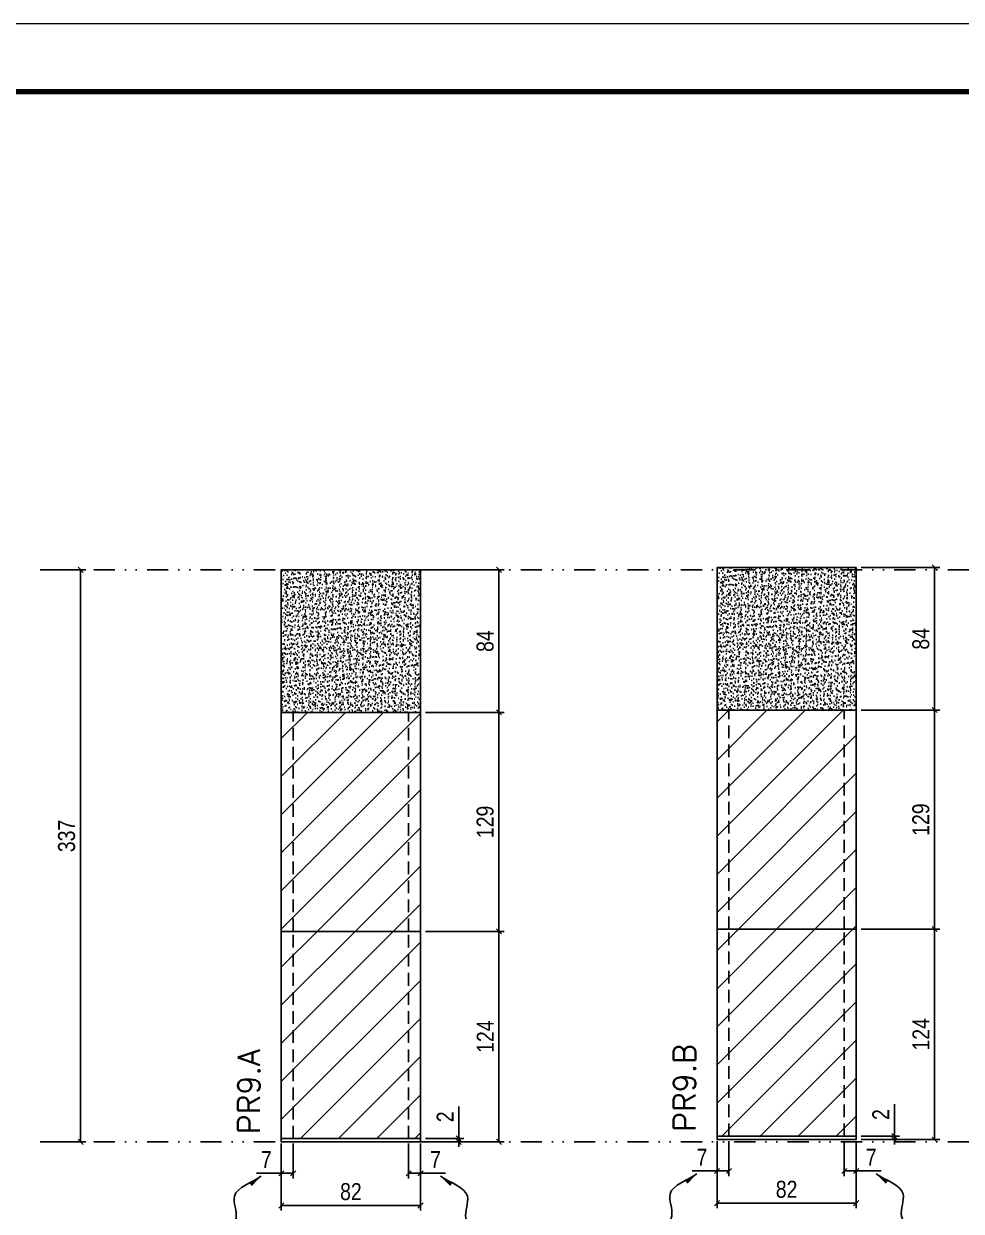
# Model space of a CAD drawing. Extents: x 2949 to 9230, y 1140 to 12527.
# Drawn here: x 8142 to 8695, y 4936 to 5635 of the extents above; entities that cross this region are included whole.
import ezdxf

# ---------------------------------------------------------------- set-up
doc = ezdxf.new("R2010")
doc.units = 0
for name, pattern in [('DASHED', [0.75, 0.5, -0.25]), ('DIVIDE2', [0.625, 0.25, -0.125, 0, -0.125, 0, -0.125]), ('HIDDEN', [0.375, 0.25, -0.125])]:
    doc.linetypes.add(name, pattern=pattern)
for name, color, linetype in [('COTA', 241, 'Continuous'), ('cotas', 4, 'Continuous'), ('Nível', 160, 'Continuous'), ('Painéis', 200, 'Continuous'), ('Sarrafo de Pressão', 42, 'HIDDEN')]:
    doc.layers.add(name, color=color, linetype=linetype)
for name, color, linetype, lineweight in [('Folhas', 255, 'Continuous', 9), ('Hachura', 251, 'Continuous', 9), ('SARRAFO DE PRESSAO', 251, 'DASHED', 9), ('Texto Seção', 7, 'Continuous', 15)]:
    doc.layers.add(name, color=color, linetype=linetype, lineweight=lineweight)
doc.styles.add('COTA TECNICA', font='techl___.ttf', dxfattribs={"height": 10})
doc.styles.add('COTA TECNICA-50', font='techl___.ttf', dxfattribs={"height": 10})
doc.styles.add('REGUA-120', font='ROMANS.shx', dxfattribs={"height": 15})
doc.styles.get("Standard").update_dxf_attribs({"font": 'arial.ttf'})
doc.dimstyles.new('COTA PAINEL-50', dxfattribs={"dimtxt": 10, "dimasz": 3, "dimexe": 3, "dimexo": 3, "dimgap": 3, "dimtad": 1, "dimdec": 1, "dimzin": 12, "dimdsep": 46, "dimtxsty": 'COTA TECNICA-50', "dimblk1": 'OBLIQUE', "dimblk2": 'OBLIQUE', "dimsah": 1, "dimcen": 0.9, "dimclrd": 4, "dimclre": 4, "dimclrt": 240, "dimadec": 1, "dimazin": 3, "dimtfac": 1, "dimtdec": 1, "dimtmove": 0, "dimatfit": 3, "dimfxl": 1, "dimtolj": 1, "dimtzin": 12, "dimarcsym": 0})
doc.dimstyles.new('PAINEL', dxfattribs={"dimtxt": 10, "dimasz": 3, "dimexe": 3, "dimexo": 3, "dimgap": 3, "dimtad": 1, "dimdec": 1, "dimzin": 12, "dimdsep": 46, "dimtxsty": 'COTA TECNICA', "dimblk1": 'OBLIQUE', "dimblk2": 'OBLIQUE', "dimsah": 1, "dimcen": 0.9, "dimclrd": 4, "dimclre": 4, "dimclrt": 240, "dimadec": 1, "dimazin": 3, "dimtfac": 1, "dimtdec": 1, "dimtmove": 0, "dimatfit": 3, "dimfxl": 1, "dimtolj": 1, "dimtzin": 12, "dimarcsym": 0})
doc.dimstyles.get("Standard").update_dxf_attribs({"dimtxt": 0.18, "dimasz": 0.18, "dimexe": 0.18, "dimexo": 0.0625, "dimgap": 0.09, "dimtad": 0, "dimtih": 1, "dimtoh": 1, "dimdec": 4, "dimzin": 0, "dimdsep": 46, "dimtxsty": 'Standard', "dimcen": 0.09, "dimadec": 0, "dimazin": 0, "dimtfac": 1, "dimtdec": 4, "dimtofl": 0, "dimtmove": 0, "dimatfit": 3, "dimfxl": 1, "dimtolj": 1, "dimtzin": 0, "dimarcsym": 0})
pattern_1 = [(45, (-126071.967, -22713.47), (-11.2253202, 11.2253202), [])]

# ---------------------------------------------------------------- blocks, each defined once
blk = doc.blocks.new('9999999999')
at = {"layer": 'Folhas'}
blk.add_lwpolyline([(98138.98, 34190.21), (99623.98, 34190.21), (99623.98, 35240.21), (98138.98, 35240.21)], close=True, dxfattribs=at)
at = {"layer": 'Folhas', "color": 30, "const_width": 3}
blk.add_lwpolyline([(98213.98, 34230.21), (99583.98, 34230.21), (99583.98, 35200.21), (98213.98, 35200.21)], close=True, dxfattribs=at)
blk = doc.blocks.new('_Oblique')
at = {"color": 0, "linetype": 'ByBlock', "lineweight": -2}
blk.add_line((-0.5, -0.5), (0.5, 0.5), dxfattribs=at)
blk = doc.blocks.new('*D1951')
at = {"layer": 'cotas', "color": 4, "linetype": 'ByBlock', "lineweight": -2, "transparency": 16777216}
for p, q in [((8155.19, 5313.57), (8178.91, 5313.57)), ((8175.91, 5313.57), (8175.91, 4976.57)), ((8155.19, 4976.57), (8178.91, 4976.57))]:
    blk.add_line(p, q, dxfattribs=at)
at = {"layer": 'Defpoints', "color": 0, "linetype": 'ByBlock', "transparency": 16777216}
for p in [(8152.19, 5313.57), (8152.19, 4976.57), (8175.91, 4976.57)]:
    blk.add_point(p, dxfattribs=at)
at = {"layer": 'cotas', "color": 4, "linetype": 'ByBlock', "lineweight": -2, "transparency": 16777216, "xscale": 3, "yscale": 3, "zscale": 3}
for p, rotation in [((8175.91, 5313.57), 90), ((8175.91, 4976.57), 270)]:
    blk.add_blockref('_Oblique', p, dxfattribs=dict(at, rotation=rotation))
at = {"layer": 'cotas', "color": 240, "linetype": 'ByBlock', "transparency": 16777216, "insert": (8167.69, 5156.8), "char_height": 10, "attachment_point": 5, "rotation": 90, "style": 'COTA TECNICA'}
blk.add_mtext('\\A1;337', dxfattribs=at)
blk = doc.blocks.new('*D1506')
at = {"layer": 'COTA', "color": 4, "lineweight": -2, "transparency": 16777216}
for p, q in [((8294.2, 4975.57), (8294.2, 4936.11)), ((8376.2, 4975.57), (8376.2, 4936.11)), ((8294.2, 4939.11), (8376.2, 4939.11))]:
    blk.add_line(p, q, dxfattribs=at)
at = {"layer": 'Defpoints', "color": 0, "transparency": 16777216}
for p in [(8294.2, 4978.57), (8376.2, 4978.57), (8376.2, 4939.11)]:
    blk.add_point(p, dxfattribs=at)
at = {"layer": 'COTA', "color": 4, "lineweight": -2, "transparency": 16777216, "xscale": 3, "yscale": 3, "zscale": 3, "rotation": 180}
blk.add_blockref('_Oblique', (8294.2, 4939.11), dxfattribs=at)
at = {"layer": 'COTA', "color": 4, "lineweight": -2, "transparency": 16777216, "xscale": 3, "yscale": 3, "zscale": 3}
blk.add_blockref('_Oblique', (8376.2, 4939.11), dxfattribs=at)
at = {"layer": 'COTA', "color": 240, "transparency": 16777216, "insert": (8335.2, 4947.21), "char_height": 10, "attachment_point": 5, "style": 'COTA TECNICA'}
blk.add_mtext('\\A1;82', dxfattribs=at)
blk = doc.blocks.new('*D1507')
at = {"layer": 'COTA', "color": 4, "lineweight": -2, "transparency": 16777216}
for p, q in [((8301.2, 4975.57), (8301.2, 4955.06)), ((8294.2, 4973.57), (8294.2, 4955.06)), ((8294.2, 4958.06), (8279.47, 4958.06)), ((8301.2, 4958.06), (8294.2, 4958.06))]:
    blk.add_line(p, q, dxfattribs=at)
at = {"layer": 'Defpoints', "color": 0, "transparency": 16777216}
for p in [(8294.2, 4976.57), (8301.2, 4978.57), (8294.2, 4958.06)]:
    blk.add_point(p, dxfattribs=at)
at = {"layer": 'COTA', "color": 4, "lineweight": -2, "transparency": 16777216, "xscale": 3, "yscale": 3, "zscale": 3, "rotation": 180}
blk.add_blockref('_Oblique', (8294.2, 4958.06), dxfattribs=at)
at = {"layer": 'COTA', "color": 4, "lineweight": -2, "transparency": 16777216, "xscale": 3, "yscale": 3, "zscale": 3}
blk.add_blockref('_Oblique', (8301.2, 4958.06), dxfattribs=at)
at = {"layer": 'COTA', "color": 240, "transparency": 16777216, "insert": (8285.34, 4966.13), "char_height": 10, "attachment_point": 5, "style": 'COTA TECNICA-50'}
blk.add_mtext('\\A1;7', dxfattribs=at)
blk = doc.blocks.new('*D1508')
at = {"layer": 'COTA', "color": 4, "lineweight": -2, "transparency": 16777216}
for p, q in [((8369.2, 4975.57), (8369.2, 4955.06)), ((8376.2, 4973.57), (8376.2, 4955.06)), ((8369.2, 4958.06), (8376.2, 4958.06)), ((8376.2, 4958.06), (8390.93, 4958.06))]:
    blk.add_line(p, q, dxfattribs=at)
at = {"layer": 'Defpoints', "color": 0, "transparency": 16777216}
for p in [(8369.2, 4978.57), (8376.2, 4976.57), (8376.2, 4958.06)]:
    blk.add_point(p, dxfattribs=at)
at = {"layer": 'COTA', "color": 4, "lineweight": -2, "transparency": 16777216, "xscale": 3, "yscale": 3, "zscale": 3, "rotation": 180}
blk.add_blockref('_Oblique', (8369.2, 4958.06), dxfattribs=at)
at = {"layer": 'COTA', "color": 4, "lineweight": -2, "transparency": 16777216, "xscale": 3, "yscale": 3, "zscale": 3}
blk.add_blockref('_Oblique', (8376.2, 4958.06), dxfattribs=at)
at = {"layer": 'COTA', "color": 240, "transparency": 16777216, "insert": (8385.07, 4966.13), "char_height": 10, "attachment_point": 5, "style": 'COTA TECNICA-50'}
blk.add_mtext('\\A1;7', dxfattribs=at)
blk = doc.blocks.new('*D1509')
at = {"layer": 'COTA', "color": 4, "lineweight": -2, "transparency": 16777216}
for p, q in [((8379.2, 5100.57), (8425.44, 5100.57)), ((8422.44, 4976.57), (8422.44, 5100.57)), ((8379.2, 4976.57), (8425.44, 4976.57))]:
    blk.add_line(p, q, dxfattribs=at)
at = {"layer": 'Defpoints', "color": 0, "transparency": 16777216}
for p in [(8376.2, 5100.57), (8422.44, 5100.57), (8376.2, 4976.57)]:
    blk.add_point(p, dxfattribs=at)
at = {"layer": 'COTA', "color": 4, "lineweight": -2, "transparency": 16777216, "xscale": 3, "yscale": 3, "zscale": 3}
for p, rotation in [((8422.44, 5100.57), 90), ((8422.44, 4976.57), 270)]:
    blk.add_blockref('_Oblique', p, dxfattribs=dict(at, rotation=rotation))
at = {"layer": 'COTA', "color": 240, "transparency": 16777216, "insert": (8414.37, 5038.57), "char_height": 10, "attachment_point": 5, "rotation": 90, "style": 'COTA TECNICA-50'}
blk.add_mtext('\\A1;124', dxfattribs=at)
blk = doc.blocks.new('*D1510')
at = {"layer": 'COTA', "color": 4, "lineweight": -2, "transparency": 16777216}
for p, q in [((8398.73, 4978.57), (8398.73, 4997.37)), ((8379.2, 4978.57), (8401.73, 4978.57)), ((8379.2, 4976.57), (8401.73, 4976.57)), ((8398.73, 4976.57), (8398.73, 4978.57)), ((8398.73, 4976.57), (8398.73, 4973.57))]:
    blk.add_line(p, q, dxfattribs=at)
at = {"layer": 'Defpoints', "color": 0, "transparency": 16777216}
for p in [(8376.2, 4978.57), (8376.2, 4976.57), (8398.73, 4976.57)]:
    blk.add_point(p, dxfattribs=at)
at = {"layer": 'COTA', "color": 4, "lineweight": -2, "transparency": 16777216, "xscale": 3, "yscale": 3, "zscale": 3}
for p, rotation in [((8398.73, 4978.57), 270), ((8398.73, 4976.57), 90)]:
    blk.add_blockref('_Oblique', p, dxfattribs=dict(at, rotation=rotation))
at = {"layer": 'COTA', "color": 240, "transparency": 16777216, "insert": (8390.73, 4991.31), "char_height": 10, "attachment_point": 5, "rotation": 90, "style": 'COTA TECNICA-50'}
blk.add_mtext('\\A1;2', dxfattribs=at)
blk = doc.blocks.new('*D1511')
at = {"layer": 'COTA', "color": 4, "linetype": 'ByBlock', "lineweight": -2, "transparency": 16777216}
for p, q in [((8379.2, 5229.57), (8425.44, 5229.57)), ((8422.44, 5229.57), (8422.44, 5100.57)), ((8379.2, 5100.57), (8425.44, 5100.57))]:
    blk.add_line(p, q, dxfattribs=at)
at = {"layer": 'Defpoints', "color": 0, "linetype": 'ByBlock', "transparency": 16777216}
for p in [(8376.2, 5229.57), (8376.2, 5100.57), (8422.44, 5100.57)]:
    blk.add_point(p, dxfattribs=at)
at = {"layer": 'COTA', "color": 4, "linetype": 'ByBlock', "lineweight": -2, "transparency": 16777216, "xscale": 3, "yscale": 3, "zscale": 3}
for p, rotation in [((8422.44, 5229.57), 90), ((8422.44, 5100.57), 270)]:
    blk.add_blockref('_Oblique', p, dxfattribs=dict(at, rotation=rotation))
at = {"layer": 'COTA', "color": 240, "linetype": 'ByBlock', "transparency": 16777216, "insert": (8414.35, 5165.07), "char_height": 10, "attachment_point": 5, "rotation": 90, "style": 'COTA TECNICA'}
blk.add_mtext('\\A1;129', dxfattribs=at)
blk = doc.blocks.new('*D2102')
at = {"layer": 'COTA', "color": 4, "linetype": 'ByBlock', "lineweight": -2, "transparency": 16777216}
for p, q in [((8379.2, 5313.57), (8425.44, 5313.57)), ((8422.44, 5313.57), (8422.44, 5229.57)), ((8379.2, 5229.57), (8425.44, 5229.57))]:
    blk.add_line(p, q, dxfattribs=at)
at = {"layer": 'Defpoints', "color": 0, "linetype": 'ByBlock', "transparency": 16777216}
for p in [(8376.2, 5313.57), (8376.2, 5229.57), (8422.44, 5229.57)]:
    blk.add_point(p, dxfattribs=at)
at = {"layer": 'COTA', "color": 4, "linetype": 'ByBlock', "lineweight": -2, "transparency": 16777216, "xscale": 3, "yscale": 3, "zscale": 3}
for p, rotation in [((8422.44, 5313.57), 90), ((8422.44, 5229.57), 270)]:
    blk.add_blockref('_Oblique', p, dxfattribs=dict(at, rotation=rotation))
at = {"layer": 'COTA', "color": 240, "linetype": 'ByBlock', "transparency": 16777216, "insert": (8414.35, 5271.57), "char_height": 10, "attachment_point": 5, "rotation": 90, "style": 'COTA TECNICA'}
blk.add_mtext('\\A1;84', dxfattribs=at)
blk = doc.blocks.new('*D1512')
at = {"layer": 'COTA', "color": 4, "lineweight": -2, "transparency": 16777216}
for p, q in [((8550.92, 4976.93), (8550.92, 4937.47)), ((8632.92, 4976.93), (8632.92, 4937.47)), ((8550.92, 4940.47), (8632.92, 4940.47))]:
    blk.add_line(p, q, dxfattribs=at)
at = {"layer": 'Defpoints', "color": 0, "transparency": 16777216}
for p in [(8550.92, 4979.93), (8632.92, 4979.93), (8632.92, 4940.47)]:
    blk.add_point(p, dxfattribs=at)
at = {"layer": 'COTA', "color": 4, "lineweight": -2, "transparency": 16777216, "xscale": 3, "yscale": 3, "zscale": 3, "rotation": 180}
blk.add_blockref('_Oblique', (8550.92, 4940.47), dxfattribs=at)
at = {"layer": 'COTA', "color": 4, "lineweight": -2, "transparency": 16777216, "xscale": 3, "yscale": 3, "zscale": 3}
blk.add_blockref('_Oblique', (8632.92, 4940.47), dxfattribs=at)
at = {"layer": 'COTA', "color": 240, "transparency": 16777216, "insert": (8591.92, 4948.57), "char_height": 10, "attachment_point": 5, "style": 'COTA TECNICA'}
blk.add_mtext('\\A1;82', dxfattribs=at)
blk = doc.blocks.new('*D1513')
at = {"layer": 'COTA', "color": 4, "lineweight": -2, "transparency": 16777216}
for p, q in [((8550.92, 4974.93), (8550.92, 4956.42)), ((8557.92, 4976.93), (8557.92, 4956.42)), ((8550.92, 4959.42), (8536.19, 4959.42)), ((8557.92, 4959.42), (8550.92, 4959.42))]:
    blk.add_line(p, q, dxfattribs=at)
at = {"layer": 'Defpoints', "color": 0, "transparency": 16777216}
for p in [(8550.92, 4977.93), (8557.92, 4979.93), (8550.92, 4959.42)]:
    blk.add_point(p, dxfattribs=at)
at = {"layer": 'COTA', "color": 4, "lineweight": -2, "transparency": 16777216, "xscale": 3, "yscale": 3, "zscale": 3, "rotation": 180}
blk.add_blockref('_Oblique', (8550.92, 4959.42), dxfattribs=at)
at = {"layer": 'COTA', "color": 4, "lineweight": -2, "transparency": 16777216, "xscale": 3, "yscale": 3, "zscale": 3}
blk.add_blockref('_Oblique', (8557.92, 4959.42), dxfattribs=at)
at = {"layer": 'COTA', "color": 240, "transparency": 16777216, "insert": (8542.05, 4967.49), "char_height": 10, "attachment_point": 5, "style": 'COTA TECNICA-50'}
blk.add_mtext('\\A1;7', dxfattribs=at)
blk = doc.blocks.new('*D1514')
at = {"layer": 'COTA', "color": 4, "lineweight": -2, "transparency": 16777216}
for p, q in [((8625.92, 4976.93), (8625.92, 4956.42)), ((8632.92, 4974.93), (8632.92, 4956.42)), ((8625.92, 4959.42), (8632.92, 4959.42)), ((8632.92, 4959.42), (8647.65, 4959.42))]:
    blk.add_line(p, q, dxfattribs=at)
at = {"layer": 'Defpoints', "color": 0, "transparency": 16777216}
for p in [(8625.92, 4979.93), (8632.92, 4977.93), (8632.92, 4959.42)]:
    blk.add_point(p, dxfattribs=at)
at = {"layer": 'COTA', "color": 4, "lineweight": -2, "transparency": 16777216, "xscale": 3, "yscale": 3, "zscale": 3, "rotation": 180}
blk.add_blockref('_Oblique', (8625.92, 4959.42), dxfattribs=at)
at = {"layer": 'COTA', "color": 4, "lineweight": -2, "transparency": 16777216, "xscale": 3, "yscale": 3, "zscale": 3}
blk.add_blockref('_Oblique', (8632.92, 4959.42), dxfattribs=at)
at = {"layer": 'COTA', "color": 240, "transparency": 16777216, "insert": (8641.78, 4967.49), "char_height": 10, "attachment_point": 5, "style": 'COTA TECNICA-50'}
blk.add_mtext('\\A1;7', dxfattribs=at)
blk = doc.blocks.new('*D1515')
at = {"layer": 'COTA', "color": 4, "lineweight": -2, "transparency": 16777216}
for p, q in [((8635.92, 5101.93), (8682.16, 5101.93)), ((8679.16, 4977.93), (8679.16, 5101.93)), ((8635.92, 4977.93), (8682.16, 4977.93))]:
    blk.add_line(p, q, dxfattribs=at)
at = {"layer": 'Defpoints', "color": 0, "transparency": 16777216}
for p in [(8632.92, 5101.93), (8679.16, 5101.93), (8632.92, 4977.93)]:
    blk.add_point(p, dxfattribs=at)
at = {"layer": 'COTA', "color": 4, "lineweight": -2, "transparency": 16777216, "xscale": 3, "yscale": 3, "zscale": 3}
for p, rotation in [((8679.16, 5101.93), 90), ((8679.16, 4977.93), 270)]:
    blk.add_blockref('_Oblique', p, dxfattribs=dict(at, rotation=rotation))
at = {"layer": 'COTA', "color": 240, "transparency": 16777216, "insert": (8671.08, 5039.93), "char_height": 10, "attachment_point": 5, "rotation": 90, "style": 'COTA TECNICA-50'}
blk.add_mtext('\\A1;124', dxfattribs=at)
blk = doc.blocks.new('*D1516')
at = {"layer": 'COTA', "color": 4, "lineweight": -2, "transparency": 16777216}
for p, q in [((8655.44, 4979.93), (8655.44, 4998.73)), ((8635.92, 4979.93), (8658.44, 4979.93)), ((8635.92, 4977.93), (8658.44, 4977.93)), ((8655.44, 4977.93), (8655.44, 4979.93)), ((8655.44, 4977.93), (8655.44, 4974.93))]:
    blk.add_line(p, q, dxfattribs=at)
at = {"layer": 'Defpoints', "color": 0, "transparency": 16777216}
for p in [(8632.92, 4979.93), (8632.92, 4977.93), (8655.44, 4977.93)]:
    blk.add_point(p, dxfattribs=at)
at = {"layer": 'COTA', "color": 4, "lineweight": -2, "transparency": 16777216, "xscale": 3, "yscale": 3, "zscale": 3}
for p, rotation in [((8655.44, 4979.93), 270), ((8655.44, 4977.93), 90)]:
    blk.add_blockref('_Oblique', p, dxfattribs=dict(at, rotation=rotation))
at = {"layer": 'COTA', "color": 240, "transparency": 16777216, "insert": (8647.44, 4992.67), "char_height": 10, "attachment_point": 5, "rotation": 90, "style": 'COTA TECNICA-50'}
blk.add_mtext('\\A1;2', dxfattribs=at)
blk = doc.blocks.new('*D1517')
at = {"layer": 'COTA', "color": 4, "linetype": 'ByBlock', "lineweight": -2, "transparency": 16777216}
for p, q in [((8635.92, 5230.93), (8682.16, 5230.93)), ((8679.16, 5230.93), (8679.16, 5101.93)), ((8635.92, 5101.93), (8682.16, 5101.93))]:
    blk.add_line(p, q, dxfattribs=at)
at = {"layer": 'Defpoints', "color": 0, "linetype": 'ByBlock', "transparency": 16777216}
for p in [(8632.92, 5230.93), (8632.92, 5101.93), (8679.16, 5101.93)]:
    blk.add_point(p, dxfattribs=at)
at = {"layer": 'COTA', "color": 4, "linetype": 'ByBlock', "lineweight": -2, "transparency": 16777216, "xscale": 3, "yscale": 3, "zscale": 3}
for p, rotation in [((8679.16, 5230.93), 90), ((8679.16, 5101.93), 270)]:
    blk.add_blockref('_Oblique', p, dxfattribs=dict(at, rotation=rotation))
at = {"layer": 'COTA', "color": 240, "linetype": 'ByBlock', "transparency": 16777216, "insert": (8671.07, 5166.43), "char_height": 10, "attachment_point": 5, "rotation": 90, "style": 'COTA TECNICA'}
blk.add_mtext('\\A1;129', dxfattribs=at)
blk = doc.blocks.new('*D2103')
at = {"layer": 'COTA', "color": 4, "linetype": 'ByBlock', "lineweight": -2, "transparency": 16777216}
for p, q in [((8635.92, 5314.93), (8682.16, 5314.93)), ((8679.16, 5314.93), (8679.16, 5230.93)), ((8635.92, 5230.93), (8682.16, 5230.93))]:
    blk.add_line(p, q, dxfattribs=at)
at = {"layer": 'Defpoints', "color": 0, "linetype": 'ByBlock', "transparency": 16777216}
for p in [(8632.92, 5314.93), (8632.92, 5230.93), (8679.16, 5230.93)]:
    blk.add_point(p, dxfattribs=at)
at = {"layer": 'COTA', "color": 4, "linetype": 'ByBlock', "lineweight": -2, "transparency": 16777216, "xscale": 3, "yscale": 3, "zscale": 3}
for p, rotation in [((8679.16, 5314.93), 90), ((8679.16, 5230.93), 270)]:
    blk.add_blockref('_Oblique', p, dxfattribs=dict(at, rotation=rotation))
at = {"layer": 'COTA', "color": 240, "linetype": 'ByBlock', "transparency": 16777216, "insert": (8671.06, 5272.93), "char_height": 10, "attachment_point": 5, "rotation": 90, "style": 'COTA TECNICA'}
blk.add_mtext('\\A1;84', dxfattribs=at)

msp = doc.modelspace()

# ---------------------------------------------------------------- hatches: boundary and pattern name
at = {"layer": 'COTA', "linetype": 'ByBlock'}
h = msp.add_hatch(dxfattribs=at)
h.set_pattern_fill('AR-CONC', color=256, scale=0.03)
h.set_pattern_definition([(50, (-126071.9665, -22753.4705), (5.46554007, -0.47817257), [0.5715, -6.2865]), (355, (-126071.9665, -22753.4705), (-1.05730264, 5.73170536), [0.4572, -5.02921753]), (100.4514447, (-126071.511, -22753.5104), (4.40823741, 5.25353256), [0.48570026, -5.34270734]), (46.1842, (-126071.9665, -22751.9465), (8.13237123, -1.26126984), [0.85725, -9.42975]), (96.6355576, (-126071.289, -22752.052), (7.122124, 7.42278374), [0.7285507, -8.01406824]), (351.184151, (-126071.9665, -22751.9465), (7.122124, 7.42278374), [0.685799, -7.54379196]), (21, (-126071.2045, -22752.3275), (4.54843174, -3.06795595), [0.5715, -6.2865]), (326, (-126071.2045, -22752.3275), (1.85406085, 5.52563898), [0.4572, -5.0292]), (71.451445, (-126070.8255, -22752.583), (6.40249258, 2.45768307), [0.48570026, -5.34269813]), (37.5, (-126071.9665, -22753.4705), (0.092658098, 2.536651166), [0, -4.96824, 0, -5.1054, 0, -5.04825]), (7.5, (-126071.9665, -22753.4705), (2.004589875, 3.005417245), [0, -2.91084, 0, -4.85394, 0, -1.92405]), (327.5, (-126073.6658, -22753.4705), (4.067717855, -0.17186232), [0, -1.905, 0, -5.9436, 0, -7.8867]), (317.5, (-126074.4278, -22753.4705), (4.44387544, 0.76279473), [0, -2.4765, 0, -3.94716, 0, -5.6007])])
h.paths.add_polyline_path([(8376.2, 5313.57), (8294.2, 5313.57), (8294.2, 5229.57), (8376.2, 5229.57)])
h = msp.add_hatch(dxfattribs=at)
h.set_pattern_fill('AR-CONC', color=256, scale=0.03)
h.set_pattern_definition([(50, (-125815.2513, -22752.1116), (5.46554007, -0.47817257), [0.5715, -6.2865]), (355, (-125815.251, -22752.1116), (-1.05730264, 5.73170536), [0.4572, -5.02921753]), (100.4514447, (-125814.796, -22752.1515), (4.40823741, 5.25353256), [0.48570026, -5.34270734]), (46.1842, (-125815.251, -22750.5876), (8.13237123, -1.26126984), [0.85725, -9.42975]), (96.6355576, (-125814.5736, -22750.693), (7.122124, 7.42278374), [0.7285507, -8.01406824]), (351.184151, (-125815.251, -22750.588), (7.122124, 7.42278374), [0.685799, -7.54379196]), (21, (-125814.4893, -22750.9686), (4.54843174, -3.06795595), [0.5715, -6.2865]), (326, (-125814.489, -22750.9686), (1.85406085, 5.52563898), [0.4572, -5.0292]), (71.451445, (-125814.11, -22751.2243), (6.40249258, 2.45768307), [0.48570026, -5.34269813]), (37.5, (-125815.2513, -22752.1116), (0.092658098, 2.536651166), [0, -4.96824, 0, -5.1054, 0, -5.04825]), (7.5, (-125815.2513, -22752.1116), (2.004589875, 3.005417245), [0, -2.91084, 0, -4.85394, 0, -1.92405]), (327.5, (-125816.9505, -22752.1116), (4.067717855, -0.17186232), [0, -1.905, 0, -5.9436, 0, -7.8867]), (317.5, (-125817.7125, -22752.1116), (4.44387544, 0.76279473), [0, -2.4765, 0, -3.94716, 0, -5.6007])])
h.paths.add_polyline_path([(8632.92, 5314.93), (8550.92, 5314.93), (8550.92, 5230.93), (8632.92, 5230.93)])
at = {"layer": 'Hachura', "linetype": 'ByBlock'}
h = msp.add_hatch(dxfattribs=at)
h.set_pattern_fill('ANSI31', color=256, scale=5)
h.set_pattern_definition(pattern_1)
h.paths.add_polyline_path([(8376.2, 5229.57), (8294.2, 5229.57), (8294.2, 5100.57), (8376.2, 5100.57)])
h = msp.add_hatch(dxfattribs=at)
h.set_pattern_fill('ANSI31', color=256, scale=5)
h.set_pattern_definition(pattern_1)
h.paths.add_polyline_path([(8632.92, 5230.93), (8550.92, 5230.93), (8550.92, 5101.93), (8632.92, 5101.93)])
h = msp.add_hatch(dxfattribs=at)
h.set_pattern_fill('ANSI31', color=256, scale=5)
h.set_pattern_definition(pattern_1)
h.paths.add_polyline_path([(8376.2, 5100.57), (8294.2, 5100.57), (8294.2, 4978.57), (8376.2, 4978.57)])
h = msp.add_hatch(dxfattribs=at)
h.set_pattern_fill('ANSI31', color=256, scale=5)
h.set_pattern_definition(pattern_1)
h.paths.add_polyline_path([(8632.92, 5101.93), (8550.92, 5101.93), (8550.92, 4979.93), (8632.92, 4979.93)])

# ---------------------------------------------------------------- linework, layer by layer
at = {"layer": 'COTA', "linetype": 'ByBlock'}
for points in [[(8294.2, 5229.57), (8376.2, 5229.57), (8376.2, 5313.57), (8294.2, 5313.57)], [(8550.92, 5230.93), (8632.92, 5230.93), (8632.92, 5314.93), (8550.92, 5314.93)]]:
    msp.add_lwpolyline(points, close=True, dxfattribs=at)
at = {"layer": 'Nível', "color": 4, "linetype": 'DIVIDE2', "ltscale": 50}
for p, q in [((8152.19, 5313.57), (9162.53, 5313.57)), ((8152.19, 4976.57), (9162.53, 4976.57))]:
    msp.add_line(p, q, dxfattribs=at)
at = {"layer": 'Painéis'}
for points in [[(8294.2, 5100.57), (8376.2, 5100.57), (8376.2, 5229.57), (8294.2, 5229.57)], [(8550.92, 5101.93), (8632.92, 5101.93), (8632.92, 5230.93), (8550.92, 5230.93)], [(8294.2, 4978.57), (8376.2, 4978.57), (8376.2, 5100.57), (8294.2, 5100.57)], [(8550.92, 4979.93), (8632.92, 4979.93), (8632.92, 5101.93), (8550.92, 5101.93)], [(8294.2, 4978.57), (8376.2, 4978.57), (8376.2, 4976.57), (8294.2, 4976.57)], [(8550.92, 4979.93), (8632.92, 4979.93), (8632.92, 4977.93), (8550.92, 4977.93)]]:
    msp.add_lwpolyline(points, close=True, dxfattribs=at)
at = {"layer": 'Sarrafo de Pressão', "ltscale": 30}
for p, q in [((8301.2, 5100.57), (8301.2, 5229.57)), ((8369.2, 5100.57), (8369.2, 5229.57)), ((8557.92, 5101.93), (8557.92, 5230.93)), ((8625.92, 5101.93), (8625.92, 5230.93)), ((8301.2, 4978.57), (8301.2, 5100.57)), ((8369.2, 4978.57), (8369.2, 5100.57)), ((8557.92, 4979.93), (8557.92, 5101.93)), ((8625.92, 4979.93), (8625.92, 5101.93))]:
    msp.add_line(p, q, dxfattribs=at)

# ---------------------------------------------------------------- block references
at = {"layer": 'SARRAFO DE PRESSAO', "color": 6, "linetype": 'ByBlock'}
msp.add_blockref('9999999999', (-90421.44, -29604.92), dxfattribs=at)

# ---------------------------------------------------------------- texts
at = {"layer": 'Texto Seção', "style": 'REGUA-120'}
for s, p in [('PR9.A', (8281.58, 4981.08)), ('PR9.B', (8538.3, 4982.44))]:
    msp.add_text(s, height=13, rotation=90, dxfattribs=at).set_placement(p)

# ---------------------------------------------------------------- dimensions: what is measured, and where the dimension line sits
at = {"layer": 'COTA', "linetype": 'ByBlock'}
for base, p1, p2, picture, middle in [((8422.44, 5229.57), (8376.2, 5313.57), (8376.2, 5229.57), '*D2102', (8414.35, 5271.57)), ((8679.16, 5230.93), (8632.92, 5314.93), (8632.92, 5230.93), '*D2103', (8671.06, 5272.93)), ((8422.44, 5100.57), (8376.2, 5229.57), (8376.2, 5100.57), '*D1511', (8414.35, 5165.07)), ((8679.16, 5101.93), (8632.92, 5230.93), (8632.92, 5101.93), '*D1517', (8671.07, 5166.43))]:
    dim = msp.add_linear_dim(base=base, p1=p1, p2=p2, angle=90, dimstyle='PAINEL', dxfattribs=at)
    dim.commit()
    dim.dimension.update_dxf_attribs({"geometry": picture, "text_midpoint": middle})
at = {"layer": 'COTA'}
for base, p1, p2, angle, picture, middle in [((8422.44, 5100.57), (8376.2, 4976.57), (8376.2, 5100.57), 90, '*D1509', (8414.37, 5038.57)), ((8679.16, 5101.93), (8632.92, 4977.93), (8632.92, 5101.93), 90, '*D1515', (8671.08, 5039.93)), ((8294.2, 4958.06), (8301.2, 4978.57), (8294.2, 4976.57), 180, '*D1507', (8285.34, 4966.13)), ((8550.92, 4959.42), (8557.92, 4979.93), (8550.92, 4977.93), 180, '*D1513', (8542.05, 4967.49))]:
    dim = msp.add_linear_dim(base=base, p1=p1, p2=p2, angle=angle, dimstyle='COTA PAINEL-50', dxfattribs=at)
    dim.commit()
    dim.dimension.update_dxf_attribs({"geometry": picture, "text_midpoint": middle})
for base, p1, p2, picture, middle in [((8398.73, 4976.57), (8376.2, 4978.57), (8376.2, 4976.57), '*D1510', (8398.73, 4991.31)), ((8655.44, 4977.93), (8632.92, 4979.93), (8632.92, 4977.93), '*D1516', (8655.44, 4992.67))]:
    dim = msp.add_linear_dim(base=base, p1=p1, p2=p2, angle=90, dimstyle='COTA PAINEL-50', dxfattribs=at)
    dim.commit()
    dim.dimension.update_dxf_attribs({"geometry": picture, "text_midpoint": middle, "dimtype": 160})
for base, p1, p2, picture, middle in [((8376.2, 4939.11), (8294.2, 4978.57), (8376.2, 4978.57), '*D1506', (8335.2, 4947.21)), ((8632.92, 4940.47), (8550.92, 4979.93), (8632.92, 4979.93), '*D1512', (8591.92, 4948.57))]:
    dim = msp.add_linear_dim(base=base, p1=p1, p2=p2, dimstyle='PAINEL', override={"dimarcsym": 2}, dxfattribs=at)
    dim.commit()
    dim.dimension.update_dxf_attribs({"geometry": picture, "text_midpoint": middle})
for base, p1, p2, picture, middle in [((8376.2, 4958.06), (8369.2, 4978.57), (8376.2, 4976.57), '*D1508', (8385.07, 4966.13)), ((8632.92, 4959.42), (8625.92, 4979.93), (8632.92, 4977.93), '*D1514', (8641.78, 4967.49))]:
    dim = msp.add_linear_dim(base=base, p1=p1, p2=p2, dimstyle='COTA PAINEL-50', dxfattribs=at)
    dim.commit()
    dim.dimension.update_dxf_attribs({"geometry": picture, "text_midpoint": middle})
at = {"layer": 'cotas', "linetype": 'ByBlock'}
dim = msp.add_linear_dim(base=(8175.91, 4976.57), p1=(8152.19, 5313.57), p2=(8152.19, 4976.57), angle=90, dimstyle='PAINEL', dxfattribs=at)
dim.commit()
dim.dimension.update_dxf_attribs({"geometry": '*D1951', "text_midpoint": (8175.91, 5156.8), "dimtype": 160})

# ---------------------------------------------------------------- leaders
at = {"layer": 'COTA', "path_type": 1}
for points in [[(8282.37, 4956.39), (8266.59, 4944.55), (8267.51, 4931.55), (8261.96, 4921.76)], [(8388.03, 4956.39), (8403.82, 4944.55), (8402.89, 4931.55), (8408.44, 4921.76)], [(8539.09, 4957.75), (8523.3, 4945.91), (8524.23, 4932.9), (8518.67, 4923.12)], [(8644.75, 4957.75), (8660.53, 4945.91), (8659.61, 4932.9), (8665.16, 4923.12)]]:
    msp.add_leader(points, dimstyle='Standard', override={"dimasz": 8}, dxfattribs=at)

doc.saveas('drawing.dxf')
